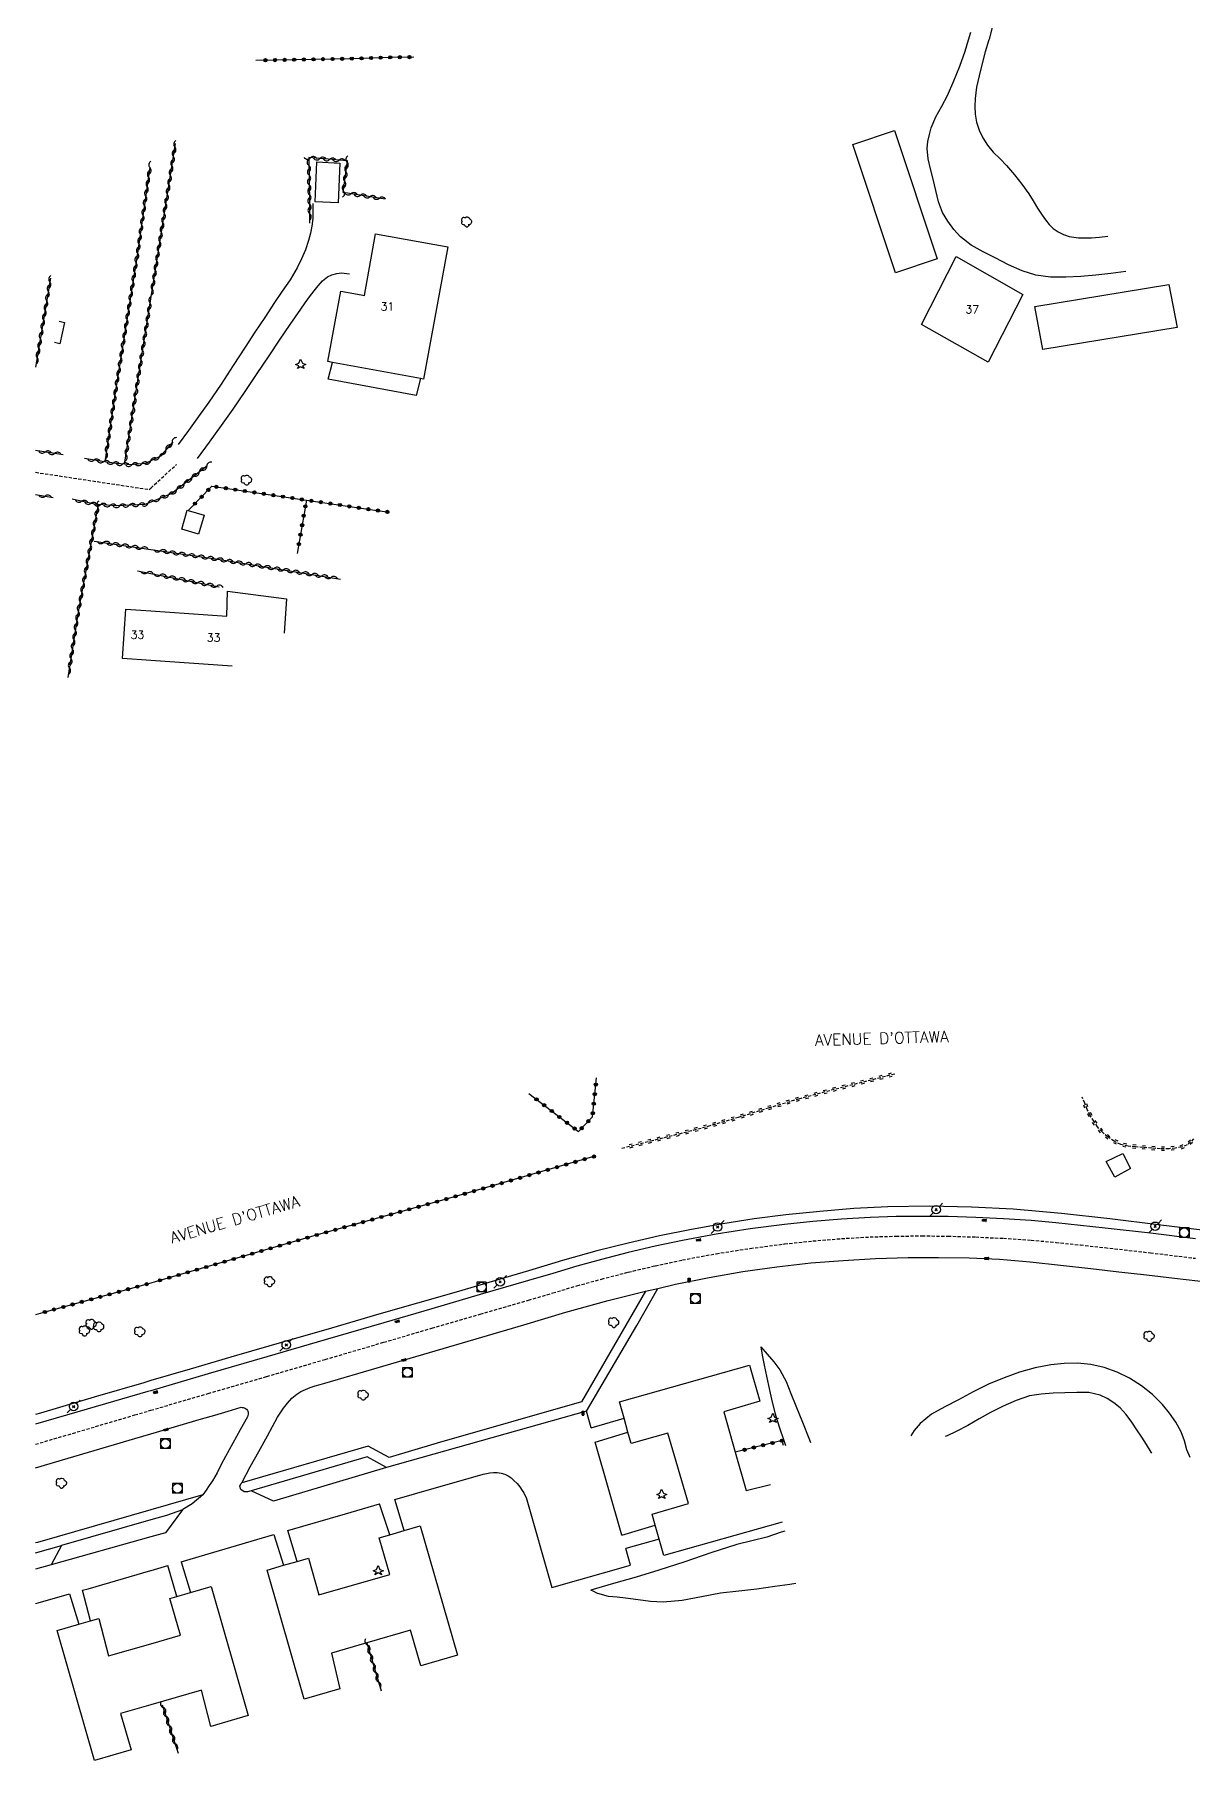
# Model space of a CAD drawing. Header units: millimetres. Extents: x 121000 to 122001, y 132000 to 133001.
# Drawn here: x 120999.8 to 121180.9, y 132406.2 to 132675.8 of the extents above; entities that cross this region are included whole.
import ezdxf
from ezdxf.enums import TextEntityAlignment as Align

# ---------------------------------------------------------------- set-up
doc = ezdxf.new("R2010")
doc.units = ezdxf.units.MM
doc.linetypes.add('DASHED', pattern=[0.75, 0.5, -0.25])
doc.layers.get('0').update_dxf_attribs({"linetype": 'CONTINUOUS'})
for name, color, linetype in [('W0001', 6, 'DASHED'), ('W0006', 2, 'CONTINUOUS'), ('W0014', 7, 'CONTINUOUS'), ('W0017', 7, 'CONTINUOUS'), ('W0101', 7, 'CONTINUOUS'), ('W0104', 1, 'CONTINUOUS'), ('W0211', 2, 'CONTINUOUS'), ('W0214', 2, 'CONTINUOUS'), ('W0220', 5, 'DASHED'), ('W0300', 7, 'CONTINUOUS'), ('W0303', 7, 'CONTINUOUS'), ('W0310', 3, 'CONTINUOUS'), ('W0323', 7, 'CONTINUOUS'), ('W0401', 7, 'CONTINUOUS'), ('W0420', 7, 'CONTINUOUS'), ('W0473', 7, 'CONTINUOUS'), ('W0989', 7, 'CONTINUOUS'), ('W0991', 7, 'CONTINUOUS')]:
    doc.layers.add(name, color=color, linetype=linetype)
doc.styles.get("Standard").update_dxf_attribs({"font": 'romans.shx', "width": 0.85})

# ---------------------------------------------------------------- blocks, each defined once
blk = doc.blocks.new('T473')
for p, q in [((-0.166667, 0.166667), (0.166667, -0.166667)), ((-0.166667, -0.166667), (0.166667, 0.166667)), ((0.500001, 0.500001), (1.000002, 1.000002)), ((-1.000002, -1.000002), (-0.500001, -0.500001))]:
    blk.add_line(p, q)
blk.add_ellipse((0, 0), major_axis=(0.471405, 0.471405), ratio=1, start_param=5.4977871438, end_param=11.780972451)
blk = doc.blocks.new('T300')
for p, q in [((-0.8, 0.51), (-0.86, 0.34)), ((-0.86, 0.34), (-0.86, 0.17)), ((-0.86, 0.17), (-0.74, 0.06)), ((-0.69, 0.63), (-0.8, 0.51)), ((-0.8, -0.06), (-0.74, 0.06)), ((-0.74, 0.06), (-0.69, 0.11)), ((-0.57, 0.69), (-0.69, 0.63)), ((-0.46, 0.69), (-0.57, 0.69)), ((-0.29, 0.63), (-0.46, 0.69)), ((-0.29, 0.63), (-0.17, 0.74)), ((-0.23, 0.57), (-0.29, 0.63)), ((-0.17, 0.74), (-0.06, 0.8)), ((-0.06, 0.8), (0.06, 0.8)), ((0.06, 0.8), (0.23, 0.74)), ((0.23, 0.74), (0.34, 0.63)), ((0.34, 0.63), (0.4, 0.51)), ((0.46, 0.46), (0.34, 0.46)), ((0.4, 0.51), (0.4, 0.46)), ((0.57, 0.4), (0.46, 0.46)), ((0.57, 0.4), (0.69, 0.29)), ((0.69, 0.29), (0.74, 0.17)), ((0.74, 0.06), (0.69, -0.17)), ((0.74, 0.17), (0.74, 0.06)), ((-0.8, -0.17), (-0.8, -0.06)), ((-0.8, -0.23), (-0.8, -0.17)), ((-0.74, -0.34), (-0.8, -0.23)), ((-0.69, -0.4), (-0.74, -0.34)), ((-0.51, -0.46), (-0.69, -0.4)), ((-0.4, -0.46), (-0.51, -0.46)), ((-0.4, -0.46), (-0.34, -0.46)), ((-0.34, -0.46), (-0.34, -0.4)), ((-0.34, -0.51), (-0.34, -0.46)), ((-0.29, -0.63), (-0.34, -0.51)), ((-0.17, -0.74), (-0.29, -0.63)), ((-0.06, -0.8), (-0.17, -0.74)), ((0.06, -0.8), (-0.06, -0.8)), ((0.17, -0.74), (0.06, -0.8)), ((0.23, -0.69), (0.17, -0.74)), ((0.29, -0.46), (0.23, -0.46)), ((0.29, -0.63), (0.23, -0.69)), ((0.46, -0.4), (0.29, -0.46)), ((0.34, -0.51), (0.29, -0.63)), ((0.34, -0.51), (0.34, -0.46)), ((0.57, -0.34), (0.46, -0.4)), ((0.63, -0.29), (0.57, -0.34)), ((0.69, -0.17), (0.63, -0.29))]:
    blk.add_line(p, q)
blk = doc.blocks.new('T420')
for p, q in [((0.75, 0.75), (-0.75, 0.75)), ((-0.75, 0.75), (-0.75, -0.75)), ((0.75, 0.75), (0.75, -0.75)), ((0.75, -0.75), (-0.75, -0.75))]:
    blk.add_line(p, q)
blk.add_ellipse((0, 0), major_axis=(-0.53, 0.53), ratio=1, start_param=3.926991, end_param=10.210176)
blk = doc.blocks.new('T303')
for p, q in [((-0.77, 0), (-0.28, 0.21)), ((-0.28, -0.21), (-0.77, 0)), ((-0.28, 0.21), (0, 0.83)), ((0, 0.83), (0.28, 0.21)), ((0.28, 0.21), (0.83, 0)), ((0.83, 0), (0.28, -0.21)), ((-0.49, -0.63), (-0.28, -0.21)), ((0, -0.35), (-0.49, -0.63)), ((0.56, -0.63), (0, -0.35)), ((0.28, -0.21), (0.56, -0.63))]:
    blk.add_line(p, q)
blk = doc.blocks.new('T401')
for p, q in [((-0.3, 0.3), (0, 0.3)), ((-0.3, -0.25), (-0.3, 0.3)), ((-0.3, 0.15), (0, 0.15)), ((-0.3, 0), (0, 0)), ((0, 0.3), (0, -0.25)), ((-0.3, -0.15), (0, -0.15)), ((-0.3, -0.25), (-0.3, -0.3)), ((-0.3, -0.3), (0, -0.3)), ((0, -0.3), (0, -0.25))]:
    blk.add_line(p, q)
blk = doc.blocks.new('t323o')
at = {"color": 0, "linetype": 'Continuous'}
for radius in [0.25, 0.15]:
    blk.add_circle((0, 0), radius, dxfattribs=at)
blk = doc.blocks.new('t220o')
at = {"color": 0, "linetype": 'Continuous'}
for p, q in [((-0.25, 0.25), (0.25, 0.25)), ((-0.25, -0.25), (0.25, -0.25))]:
    blk.add_line(p, q, dxfattribs=at)
blk = doc.blocks.new('t310o')
at = {"color": 0, "linetype": 'Continuous'}
for centre, start, end in [((-0.5, 0.38), 216.8699, 323.1304), ((0.5, -0.37), 36.8699, 143.1303)]:
    blk.add_arc(centre, 0.625, start, end, dxfattribs=at)

msp = doc.modelspace()

# ---------------------------------------------------------------- linework, layer by layer
at = {"layer": 'W0001'}
for points in [[(121000, 132607.46), (121017.76, 132604.77), (121018, 132605)], [(121018, 132605), (121022.02, 132608.68)], [(121018, 132460.94), (121026.98, 132463.56), (121036.12, 132466.22), (121045.25, 132468.89), (121054.39, 132471.56), (121061.93, 132473.76), (121069.48, 132475.95), (121077.02, 132478.15), (121080.8, 132479.26), (121084.59, 132480.38), (121088.4, 132481.44), (121092.6, 132482.51), (121096.81, 132483.51), (121101.05, 132484.42), (121106.34, 132485.4), (121111.67, 132486.23), (121117.01, 132486.92), (121121.45, 132487.39), (121125.91, 132487.76), (121130.37, 132488.01), (121134.43, 132488.14), (121138.5, 132488.18), (121142.56, 132488.14), (121146.89, 132488.01), (121151.22, 132487.8), (121155.54, 132487.51), (121159.4, 132487.17), (121163.25, 132486.76), (121167.1, 132486.34), (121174.17, 132485.54), (121181.23, 132484.68)], [(121000, 132455.63), (121005.07, 132457.12), (121015.51, 132460.21), (121018, 132460.94)]]:
    msp.add_lwpolyline(points, dxfattribs=at)
at = {"layer": 'W0006'}
for points in [[(121054.84, 132451.98), (121037.17, 132446.73), (121033.7, 132448.38)], [(121022.94, 132445.41), (121020.31, 132441.79), (121018, 132441.15)], [(121000, 132438.66), (121004.04, 132439.83)], [(121018, 132441.15), (121002.43, 132436.81)]]:
    msp.add_lwpolyline(points, dxfattribs=at)
at = {"layer": 'W0014'}
for points in [[(121182.68, 132489.04), (121175.41, 132489.91), (121167.86, 132490.82), (121160.31, 132491.7), (121152.74, 132492.34), (121146.21, 132492.66), (121139.67, 132492.8), (121133.13, 132492.71), (121127.82, 132492.44), (121122.51, 132492.01), (121117.21, 132491.45), (121112.28, 132490.82), (121107.35, 132490.07), (121102.46, 132489.2), (121097.5, 132488.19), (121092.57, 132487.05), (121087.67, 132485.82), (121082.33, 132484.33), (121077.02, 132482.73), (121071.71, 132481.14), (121065.69, 132479.4), (121059.66, 132477.67), (121053.64, 132475.93), (121046.22, 132473.78), (121038.81, 132471.63), (121031.39, 132469.47), (121024.16, 132467.36), (121018, 132465.57)], [(121095.27, 132479.52), (121085.27, 132462.27), (121062.72, 132455.81), (121055.23, 132453.57), (121051.97, 132455.31), (121032.21, 132449.63)], [(121086.06, 132460.8), (121093.94, 132474.19), (121097.21, 132479.98)], [(121018, 132465.57), (121016.93, 132465.25), (121009.7, 132463.14), (121000.77, 132460.51), (121000, 132460.29)], [(121026.12, 132447.73), (121018, 132445.4)], [(121018, 132445.4), (121000.29, 132440.31), (121000, 132440.23)]]:
    msp.add_lwpolyline(points, dxfattribs=at)
at = {"layer": 'W0017'}
for points in [[(121149.51, 132677.14), (121148.96, 132675.13), (121148.92, 132675)], [(121170.33, 132638.81), (121168, 132638.52), (121165.66, 132638.23), (121163.32, 132638.05), (121160.96, 132637.94), (121158.59, 132637.95), (121156.29, 132638.24), (121154.12, 132638.92), (121152, 132639.88), (121149.93, 132640.95), (121148.03, 132641.91), (121146.16, 132642.96), (121144.51, 132644.24), (121143.45, 132645.39), (121142.51, 132646.67), (121141.72, 132648.02), (121141.07, 132649.7), (121140.63, 132651.48), (121140.23, 132653.27), (121139.81, 132654.84), (121139.43, 132656.43), (121139.3, 132658.02), (121139.41, 132659.11), (121139.64, 132660.2), (121139.94, 132661.27), (121140.66, 132662.99), (121141.58, 132664.64), (121142.46, 132666.32), (121143.46, 132668.59), (121144.38, 132670.9), (121145.22, 132673.23), (121145.77, 132675)], [(121145.77, 132675), (121146.14, 132676.19)], [(121148.92, 132675), (121148.38, 132673.14), (121147.86, 132671.13), (121147.43, 132669.38), (121147.03, 132667.62), (121146.81, 132665.85), (121146.76, 132664.62), (121146.8, 132663.38), (121146.98, 132662.17), (121147.4, 132660.91), (121147.99, 132659.7), (121148.7, 132658.56), (121149.62, 132657.45), (121150.68, 132656.42), (121151.71, 132655.37), (121152.92, 132653.95), (121154.08, 132652.48), (121155.18, 132650.97), (121155.88, 132649.86), (121156.54, 132648.73), (121157.26, 132647.64), (121157.79, 132646.9), (121158.34, 132646.17), (121158.97, 132645.54), (121159.74, 132645.02), (121160.59, 132644.61), (121161.48, 132644.31), (121162.21, 132644.17), (121162.96, 132644.1), (121163.71, 132644.07), (121164.97, 132644.09), (121166.24, 132644.21), (121167.51, 132644.32)], [(121043.31, 132649.46), (121043.32, 132648.66), (121043.33, 132647.87), (121043.3, 132647.08), (121043.17, 132645.93), (121042.95, 132644.8), (121042.66, 132643.68), (121042.16, 132642.21), (121041.55, 132640.79), (121040.86, 132639.4), (121039.77, 132637.54), (121038.55, 132635.76), (121037.32, 132633.97), (121035.8, 132631.65), (121034.28, 132629.33), (121032.76, 132627.01), (121030.88, 132624.13), (121028.99, 132621.25), (121027.06, 132618.4), (121025.48, 132616.18), (121023.88, 132613.98), (121022.27, 132611.78)], [(121025.32, 132609.61), (121027.18, 132612.18), (121029.04, 132614.75), (121030.88, 132617.34), (121032.77, 132620.1), (121034.63, 132622.87), (121036.49, 132625.64), (121038.12, 132628.08), (121039.76, 132630.52), (121041.43, 132632.93), (121042.11, 132633.91), (121042.79, 132634.89), (121043.53, 132635.82), (121044.17, 132636.61), (121044.84, 132637.37), (121045.61, 132637.97), (121046.3, 132638.29), (121047.05, 132638.52), (121047.81, 132638.61), (121048.22, 132638.58), (121048.64, 132638.51), (121049.06, 132638.44)], [(121181.23, 132487.73), (121174.17, 132488.59), (121167.1, 132489.39), (121163.25, 132489.81), (121159.4, 132490.22), (121155.54, 132490.56), (121151.22, 132490.85), (121146.89, 132491.06), (121142.56, 132491.19), (121138.5, 132491.23), (121134.43, 132491.19), (121130.37, 132491.06), (121125.91, 132490.81), (121121.45, 132490.44), (121117.01, 132489.97), (121111.67, 132489.28), (121106.34, 132488.45), (121101.05, 132487.46), (121096.81, 132486.56), (121092.6, 132485.56), (121088.4, 132484.49), (121084.59, 132483.43), (121080.8, 132482.31), (121077.02, 132481.2), (121069.48, 132479), (121061.93, 132476.8), (121054.39, 132474.61), (121045.25, 132471.94), (121036.12, 132469.27), (121026.98, 132466.61), (121018, 132463.99)], [(121045.2, 132465.19), (121053.38, 132467.58), (121061.56, 132469.96), (121069.74, 132472.35), (121076.3, 132474.3), (121082.85, 132476.26), (121089.45, 132478.07), (121094.69, 132479.39), (121095.27, 132479.52), (121097.21, 132479.98), (121099.96, 132480.62), (121105.26, 132481.7), (121110.52, 132482.6), (121115.81, 132483.35), (121121.12, 132483.95), (121126.18, 132484.36), (121131.24, 132484.64), (121136.32, 132484.79), (121141.09, 132484.82), (121145.86, 132484.74), (121150.62, 132484.53), (121155.38, 132484.14), (121160.12, 132483.62), (121164.87, 132483.07), (121169.23, 132482.59), (121173.59, 132482.08), (121177.95, 132481.57), (121183.4, 132480.94)], [(121018, 132463.99), (121017.52, 132463.85), (121008.06, 132461.1), (121000, 132458.75)], [(121032.21, 132449.63), (121033.54, 132452.08), (121034.88, 132454.52), (121036.23, 132456.95), (121037.02, 132458.42), (121037.81, 132459.88), (121038.72, 132461.25), (121039.36, 132462.05), (121040.04, 132462.82), (121040.8, 132463.48), (121041.47, 132463.88), (121042.19, 132464.2), (121042.92, 132464.5), (121043.67, 132464.75), (121044.44, 132464.97), (121045.2, 132465.19)], [(121018, 132457.26), (121025.95, 132459.6), (121028.01, 132460.2), (121030.08, 132460.8), (121032.14, 132461.4), (121032.29, 132461.39), (121032.44, 132461.38), (121032.58, 132461.34), (121032.78, 132461.24), (121032.96, 132461.1), (121033.1, 132460.92), (121033.15, 132460.79), (121033.19, 132460.65), (121033.21, 132460.5), (121033.2, 132460.31), (121033.16, 132460.13), (121033.13, 132459.94), (121031.98, 132457.87), (121030.83, 132455.8), (121029.69, 132453.73), (121029.02, 132452.45), (121028.35, 132451.18), (121027.63, 132449.94), (121027.14, 132449.19), (121026.63, 132448.46), (121026.12, 132447.73)], [(121086.06, 132460.8), (121054.84, 132451.98), (121051.8, 132453.66)], [(121086.81, 132458.17), (121086.06, 132460.8)], [(121086.81, 132458.17), (121091.95, 132459.68)], [(121000, 132451.94), (121005.07, 132453.44), (121015.51, 132456.52), (121018, 132457.26)], [(121087.44, 132455.98), (121092.55, 132457.54)], [(121091.61, 132441.44), (121087.44, 132455.98)], [(121051.8, 132453.66), (121033.7, 132448.38), (121033.13, 132448.21)], [(121056.13, 132446.99), (121059.18, 132447.87), (121069.91, 132450.97)], [(121069.91, 132450.97), (121070.45, 132451.08), (121070.98, 132451.18), (121071.52, 132451.23), (121072.13, 132451.21), (121072.74, 132451.13), (121073.32, 132450.96), (121073.83, 132450.7), (121074.3, 132450.36), (121074.74, 132449.99), (121075.22, 132449.51), (121075.65, 132448.99), (121076.04, 132448.43), (121076.26, 132448.06), (121076.45, 132447.68), (121076.65, 132447.3), (121080.65, 132433.23), (121092.96, 132436.72)], [(121026.12, 132447.73), (121024.48, 132446.3), (121023, 132445.43), (121022.94, 132445.41), (121020.47, 132444.52)], [(121033.13, 132448.21), (121032.6, 132448.2), (121032.09, 132448.55), (121031.92, 132449.08), (121032.08, 132449.46), (121032.21, 132449.63)], [(121039.4, 132442.15), (121048.44, 132444.77), (121053.73, 132446.3)], [(121055.35, 132441.5), (121053.73, 132446.3)], [(121057.61, 132442.15), (121056.13, 132446.99)], [(121018, 132443.82), (121004.04, 132439.83)], [(121020.47, 132444.52), (121018, 132443.82)], [(121091.61, 132441.44), (121096.82, 132443)], [(121004.04, 132439.83), (121002.43, 132436.81), (121000, 132436.11)], [(121022.74, 132437.29), (121027.87, 132438.79), (121037.22, 132441.52)], [(121037.22, 132441.52), (121038.73, 132436.72)], [(121040.88, 132437.33), (121039.4, 132442.15)], [(121097.44, 132440.78), (121092.22, 132439.33)], [(121022.74, 132437.29), (121024.22, 132432.49)], [(121092.96, 132436.72), (121092.22, 132439.33)], [(121007.33, 132432.83), (121008.2, 132433.07), (121018, 132435.91)], [(121018, 132435.91), (121018.04, 132435.92), (121020.65, 132436.68)], [(121022.06, 132431.86), (121020.65, 132436.68)], [(121000, 132430.74), (121000.41, 132430.86), (121005.31, 132432.25)], [(121005.31, 132432.25), (121006.75, 132427.51)], [(121008.58, 132428.03), (121007.33, 132432.83)]]:
    msp.add_lwpolyline(points, dxfattribs=at)
at = {"layer": 'W0101'}
for points in [[(121053.13, 132644.73), (121064.39, 132642.67), (121060.63, 132622.01), (121060.13, 132622.1), (121046.38, 132624.61), (121045.66, 132624.74), (121047.67, 132635.74), (121051.45, 132635.06), (121051.37, 132635.07)], [(121154.24, 132635.25), (121148.82, 132624.65), (121138.41, 132630.57), (121143.84, 132641.18)]]:
    msp.add_lwpolyline(points, close=True, dxfattribs=at)
for points in [[(121018, 132585.8), (121029.89, 132584.96), (121029.99, 132588.88)], [(121029.99, 132588.88), (121039.21, 132587.71), (121038.83, 132582.34)], [(121018, 132578.07), (121013.56, 132578.39), (121014.11, 132586.08), (121018, 132585.8)], [(121030.7, 132577.17), (121018, 132578.07)]]:
    msp.add_lwpolyline(points, dxfattribs=at)
at = {"layer": 'W0104'}
for points in [[(121140.88, 132640.79), (121134.33, 132638.61), (121127.67, 132658.68), (121134.22, 132660.86)], [(121047.55, 132655.76), (121047.26, 132649.54), (121043.66, 132649.71), (121043.95, 132655.93)], [(121178.35, 132630.07), (121157.38, 132626.63), (121156.11, 132633.34), (121177.08, 132636.79)], [(121026.33, 132600.77), (121025.47, 132597.78), (121022.83, 132598.55), (121023.69, 132601.53), (121023.86, 132601.48)], [(121169.88, 132501.07), (121171.05, 132498.69), (121168.6, 132497.37), (121167.28, 132499.82), (121169.88, 132501.07)], [(121060.11, 132442.87), (121065.92, 132422.66), (121060.18, 132421.02), (121058.59, 132426.58), (121051.75, 132424.61), (121046.21, 132423.02), (121047.55, 132417.41), (121041.96, 132415.81), (121036.16, 132435.98), (121038.73, 132436.72), (121040.88, 132437.33), (121042.63, 132437.84), (121044.27, 132432.11), (121055.33, 132435.29), (121053.69, 132441.02), (121055.35, 132441.5), (121057.61, 132442.15)]]:
    msp.add_lwpolyline(points, close=True, dxfattribs=at)
for points in [[(121003.71, 132631.05), (121004.54, 132630.86), (121003.78, 132627.54), (121002.95, 132627.73)], [(121060.13, 132622.1), (121059.48, 132619.45), (121045.74, 132621.98), (121046.38, 132624.61)], [(121116.64, 132443.45), (121098.16, 132438.24), (121097.44, 132440.78), (121096.82, 132443), (121096.34, 132444.71), (121102.02, 132446.39), (121098.77, 132457.36), (121093.06, 132455.75), (121092.55, 132457.54), (121091.95, 132459.68), (121091.23, 132462.24), (121111.52, 132467.96), (121113.17, 132462.38), (121107.53, 132460.71), (121109.31, 132454.41), (121111, 132448.41), (121114.8, 132449.34)], [(121018, 132424.48), (121022.62, 132425.81), (121020.96, 132431.55), (121022.06, 132431.86), (121024.22, 132432.49), (121027.41, 132433.4), (121033.22, 132413.24), (121027.38, 132411.56), (121025.9, 132417.22), (121018, 132414.95)], [(121018, 132414.95), (121013.29, 132413.59), (121014.94, 132407.88), (121009.22, 132406.23), (121003.38, 132426.53), (121006.75, 132427.51), (121008.58, 132428.03), (121009.88, 132428.41), (121011.4, 132422.58), (121018, 132424.48)]]:
    msp.add_lwpolyline(points, dxfattribs=at)
at = {"layer": 'W0211'}
for points in [[(121113.29, 132470.86), (121113.54, 132469.57), (121113.79, 132468.27), (121114.05, 132466.98), (121114.5, 132464.82), (121114.98, 132462.66), (121115.51, 132460.52), (121116.19, 132458.36), (121116.93, 132456.21), (121117.16, 132455.46)], [(121180.37, 132453.55), (121179.86, 132454.75), (121179.48, 132456.18), (121178.99, 132457.57), (121178.16, 132459.07), (121177.17, 132460.49), (121176.08, 132461.82), (121174.51, 132463.38), (121172.76, 132464.77), (121170.9, 132465.95), (121168.98, 132466.88), (121166.96, 132467.62), (121164.88, 132468.11), (121162.81, 132468.3), (121160.69, 132468.26), (121158.6, 132468.05), (121156.15, 132467.58), (121153.72, 132466.87), (121151.35, 132466.02), (121148.9, 132465), (121146.51, 132463.83), (121144.17, 132462.58), (121142.06, 132461.48), (121139.99, 132460.31), (121138.18, 132458.87), (121137.28, 132457.77), (121136.73, 132456.94)], [(121117.07, 132442.07), (121116.51, 132441.89), (121114.24, 132441.12), (121111.89, 132440.55), (121109.56, 132439.96), (121105.48, 132438.66), (121101.42, 132437.28), (121097.35, 132435.95), (121093.83, 132434.89), (121090.3, 132433.86), (121086.77, 132432.84)]]:
    msp.add_lwpolyline(points, dxfattribs=at)
at = {"layer": 'W0214'}
for points in [[(121113.29, 132470.86), (121114.32, 132469.68), (121115.36, 132468.5), (121116.29, 132467.25), (121117.25, 132465.45), (121118.02, 132463.54), (121118.77, 132461.61), (121119.82, 132459.1), (121120.83, 132456.56), (121121.07, 132455.88)], [(121174.38, 132454.22), (121174.27, 132454.4), (121173.56, 132455.58), (121172.83, 132456.75), (121172.07, 132457.89), (121171.25, 132459.09), (121170.4, 132460.26), (121169.43, 132461.31), (121168.47, 132462.09), (121167.41, 132462.79), (121166.31, 132463.32), (121164.56, 132463.69), (121162.69, 132463.71), (121160.82, 132463.64), (121158.97, 132463.6), (121157.11, 132463.47), (121155.3, 132463.17), (121153.21, 132462.49), (121151.18, 132461.57), (121149.19, 132460.58), (121147.4, 132459.61), (121145.65, 132458.58), (121143.85, 132457.63), (121142.44, 132456.97), (121142.11, 132456.83)], [(121118.76, 132433.88), (121117.83, 132433.72), (121115.52, 132433.39), (121112.7, 132432.99), (121109.86, 132432.7), (121107.02, 132432.38), (121104.02, 132431.82), (121101.03, 132431.22), (121098.03, 132430.95), (121096.08, 132431.08), (121094.13, 132431.33), (121092.19, 132431.61), (121090.84, 132431.74), (121089.49, 132431.87), (121088.19, 132432.19), (121087.71, 132432.39), (121087.24, 132432.61), (121086.77, 132432.84)]]:
    msp.add_lwpolyline(points, dxfattribs=at)
at = {"layer": 'W0220'}
for points in [[(121091.59, 132501.89), (121096.09, 132503.01), (121100.58, 132504.14), (121105.06, 132505.32), (121109.8, 132506.72), (121114.53, 132508.19), (121119.27, 132509.61), (121124.31, 132510.97), (121129.38, 132512.26), (121134.44, 132513.56)], [(121180.92, 132503.34), (121180.44, 132502.81), (121179.91, 132502.38), (121179.05, 132502.04), (121178.08, 132501.89), (121177.1, 132501.8), (121175.75, 132501.77), (121174.38, 132501.87), (121173.02, 132502.01), (121171.85, 132502.09), (121170.68, 132502.2), (121169.56, 132502.47), (121168.51, 132502.97), (121167.51, 132503.64), (121166.62, 132504.41), (121165.93, 132505.2), (121165.32, 132506.08), (121164.78, 132507), (121164.32, 132507.93), (121163.92, 132508.9), (121163.52, 132509.87)]]:
    msp.add_lwpolyline(points, dxfattribs=at)
at = {"layer": 'W0310'}
for points in [[(121018, 132634.58), (121018.87, 132640.07), (121021.86, 132658.82)], [(121054.64, 132650.13), (121048.06, 132651.16), (121048.71, 132656.1), (121042.67, 132656.61), (121042.79, 132649.5), (121042.82, 132646.38)], [(121017.86, 132655.1), (121015.87, 132641.33), (121012.5, 132620.23), (121010.83, 132609.08)], [(121002.33, 132637.79), (121000, 132623.88)], [(121013.91, 132608.71), (121018, 132634.57)], [(121021.45, 132612.24), (121019.51, 132609.99), (121018, 132609.25)], [(121004.29, 132610.21), (121000, 132610.85)], [(121018, 132609.25), (121017.16, 132608.84), (121014.68, 132608.64), (121013.91, 132608.71), (121012.65, 132608.82), (121010.83, 132609.08), (121010.39, 132609.15), (121007.65, 132609.61)], [(121026.82, 132608.48), (121021.29, 132604.12), (121018, 132602.81)], [(121000, 132603.97), (121002.73, 132603.51)], [(121009.79, 132602.43), (121006.71, 132585.99), (121005.06, 132575.4)], [(121018, 132602.81), (121017.07, 132602.44), (121012.67, 132602.2), (121009.79, 132602.43), (121009.19, 132602.47), (121005.74, 132603.27)], [(121009.14, 132596.71), (121018, 132595.41)], [(121018, 132595.41), (121028.48, 132593.87), (121047.62, 132590.78)], [(121015.93, 132592.07), (121018, 132591.67)], [(121018, 132591.67), (121028.69, 132589.58)], [(121051.75, 132424.61), (121053.99, 132417.09)], [(121019.8, 132414.93), (121022.27, 132407.39)]]:
    msp.add_lwpolyline(points, dxfattribs=at)
at = {"layer": 'W0323'}
for points in [[(121059.1, 132672.32), (121055.49, 132672.27), (121049.14, 132672.07), (121034.42, 132671.8)], [(121023.86, 132601.48), (121027.56, 132605.29), (121042.31, 132603.12), (121052.98, 132601.55), (121055.31, 132601.22)], [(121042.31, 132603.12), (121040.87, 132594.75)], [(121077.08, 132510.42), (121084.83, 132504.47), (121086.99, 132506.76), (121087.65, 132512.87)], [(121087.37, 132500.61), (121064.13, 132493.92), (121044.21, 132488.4), (121018.67, 132481), (121018, 132480.82)], [(121018, 132480.82), (121001.47, 132476.29), (121000, 132475.87)], [(121116.83, 132455.42), (121116.63, 132456.2), (121109.31, 132454.41)]]:
    msp.add_lwpolyline(points, dxfattribs=at)

# ---------------------------------------------------------------- block references
at = {"layer": 'W0220'}
for p, rotation in [((121129.19, 132512.21), 14.34192438329478), ((121130.65, 132512.59), 14.35254187671896), ((121132.1, 132512.96), 14.35254187671896), ((121133.55, 132513.33), 14.35254187671896), ((121119.04, 132509.54), 16.58497676970182), ((121120.49, 132509.93), 15.09454594396426), ((121121.93, 132510.32), 15.09454594396426), ((121123.38, 132510.71), 15.09454594396426), ((121124.83, 132511.1), 14.34192438329478), ((121126.29, 132511.47), 14.34192438329478), ((121127.74, 132511.84), 14.34192438329478), ((121110.43, 132506.92), 17.29255368904418), ((121111.86, 132507.36), 17.29255368904418), ((121113.29, 132507.81), 17.29255368904418), ((121114.73, 132508.25), 16.58497676970182), ((121116.16, 132508.68), 16.58497676970182), ((121117.6, 132509.11), 16.58497676970182), ((121164.09, 132508.48), 112.4218437028836), ((121164.72, 132507.12), 116.2448287435896), ((121100.32, 132504.07), 14.03024359564442), ((121101.77, 132504.45), 14.83738393812944), ((121103.22, 132504.84), 14.83738393812944), ((121104.67, 132505.22), 14.83738393812944), ((121106.12, 132505.63), 16.44183657706486), ((121107.55, 132506.06), 16.44183657706486), ((121108.99, 132506.48), 16.44183657706486), ((121165.49, 132505.84), 124.5968528760079), ((121166.41, 132504.65), 131.1449264041143), ((121093.05, 132502.25), 14.04224302612276), ((121094.5, 132502.62), 14.04224302612276), ((121095.96, 132502.98), 14.04224302612276), ((121097.41, 132503.34), 14.03024359564442), ((121098.87, 132503.71), 14.03024359564442), ((121167.51, 132503.64), 138.9463658095085), ((121168.78, 132502.84), 154.6165887879815), ((121170.17, 132502.32), 166.3405370915923), ((121171.66, 132502.11), 174.6865814898279), ((121173.15, 132501.99), 174.1728083009245), ((121174.64, 132501.85), 175.8130487174633), ((121176.14, 132501.78), 181.4785450787628), ((121177.64, 132501.85), 184.982419589871), ((121179.12, 132502.07), 201.5726393728654), ((121180.42, 132502.79), 218.9754118351394)]:
    msp.add_blockref('t220o', p, dxfattribs=dict(at, rotation=rotation))
at = {"layer": 'W0300', "rotation": 359.9999899820874}
for p in [(121067.38, 132646.57), (121032.99, 132606.23), (121036.57, 132481.02), (121008.73, 132474.38), (121009.9, 132473.97), (121090.36, 132474.64), (121007.67, 132473.33), (121016.32, 132473.19), (121174.01, 132472.49), (121051.2, 132463.3)]:
    msp.add_blockref('T300', p, dxfattribs=at)
at = {"layer": 'W0300'}
msp.add_blockref('T300', (121004.07, 132449.54), dxfattribs=at)
at = {"layer": 'W0303', "rotation": 359.9999899820874}
for p in [(121041.4, 132624.29), (121115.18, 132459.66), (121097.81, 132447.77), (121053.52, 132435.87)]:
    msp.add_blockref('T303', p, dxfattribs=at)
at = {"layer": 'W0310'}
for p, rotation in [((121021.77, 132658.28), 80.94440041223372), ((121017.86, 132655.05), 261.7761721091132), ((121021.3, 132655.32), 80.94440041223372), ((121021.53, 132656.8), 80.94440041223372), ((121042.94, 132656.58), 175.2387138661495), ((121042.69, 132655.37), 270.952017993726), ((121044.43, 132656.46), 175.2387138661495), ((121045.93, 132656.33), 175.2387138661495), ((121047.42, 132656.21), 175.2387138661495), ((121048.49, 132654.41), 82.4987463458374), ((121048.68, 132655.89), 82.4987463458374), ((121017.43, 132652.08), 261.7761721091132), ((121017.64, 132653.57), 261.7761721091132), ((121020.83, 132652.35), 80.94440041223372), ((121021.06, 132653.83), 80.94440041223372), ((121042.72, 132653.87), 270.952017993726), ((121042.74, 132652.37), 270.952017993726), ((121048.29, 132652.92), 82.4987463458374), ((121017, 132649.11), 261.7761721091132), ((121017.21, 132650.6), 261.7761721091132), ((121020.35, 132649.39), 80.94440041223372), ((121020.59, 132650.87), 80.94440041223372), ((121042.77, 132650.87), 270.952017993726), ((121042.79, 132649.37), 270.6408656607202), ((121048.1, 132651.43), 82.4987463458374), ((121049.27, 132650.97), 171.1610172569572), ((121050.75, 132650.74), 171.1610172569572), ((121052.23, 132650.51), 171.1610172569572), ((121053.71, 132650.28), 171.1610172569572), ((121016.78, 132647.63), 261.7761721091132), ((121019.88, 132646.43), 80.94440041223372), ((121020.12, 132647.91), 80.94440041223372), ((121042.81, 132647.87), 270.6408656607202), ((121016.35, 132644.66), 261.7761721091132), ((121016.57, 132646.14), 261.7761721091132), ((121019.64, 132644.95), 80.94440041223372), ((121015.93, 132641.69), 261.7761721091132), ((121016.14, 132643.17), 261.7761721091132), ((121019.17, 132641.98), 80.94440041223372), ((121019.41, 132643.47), 80.94440041223372), ((121015.46, 132638.73), 260.9226484126584), ((121015.69, 132640.21), 260.9226484126584), ((121018.7, 132639.02), 81.02415729152595), ((121018.94, 132640.5), 80.94440041223372), ((121001.98, 132635.71), 260.4983663185905), ((121002.23, 132637.19), 260.4983663185905), ((121014.98, 132635.76), 260.9226484126584), ((121015.22, 132637.24), 260.9226484126584), ((121018.23, 132636.06), 81.02415729152595), ((121018.47, 132637.54), 81.02415729152595), ((121001.49, 132632.76), 260.4983663185905), ((121001.73, 132634.24), 260.4983663185905), ((121014.51, 132632.8), 260.9226484126584), ((121014.75, 132634.28), 260.9226484126584), ((121017.89, 132633.9), 81.02259564646901), ((121001.24, 132631.28), 260.4983663185905), ((121014.27, 132631.32), 260.9226484126584), ((121017.43, 132630.93), 81.02259564646901), ((121017.66, 132632.42), 81.02259564646901), ((121000.74, 132628.32), 260.4983663185905), ((121000.99, 132629.8), 260.4983663185905), ((121013.8, 132628.36), 260.9226484126584), ((121014.04, 132629.84), 260.9226484126584), ((121016.96, 132627.97), 81.02259564646901), ((121017.19, 132629.45), 81.02259564646901), ((121000.25, 132625.36), 260.4983663185905), ((121000.5, 132626.84), 260.4983663185905), ((121013.33, 132625.4), 260.9226484126584), ((121013.56, 132626.88), 260.9226484126584), ((121016.49, 132625.01), 81.02259564646901), ((121016.72, 132626.49), 81.02259564646901), ((121012.85, 132622.43), 260.9226484126584), ((121013.09, 132623.91), 260.9226484126584), ((121016.02, 132622.04), 81.02259564646901), ((121016.25, 132623.53), 81.02259564646901), ((121012.39, 132619.47), 261.4795398383354), ((121012.62, 132620.95), 260.9226484126584), ((121015.79, 132620.56), 81.02259564646901), ((121012.17, 132617.99), 261.4795398383354), ((121015.32, 132617.6), 81.02259564646901), ((121015.55, 132619.08), 81.02259564646901), ((121011.72, 132615.02), 261.4795398383354), ((121011.94, 132616.5), 261.4795398383354), ((121014.85, 132614.64), 81.02259564646901), ((121015.08, 132616.12), 81.02259564646901), ((121011.28, 132612.05), 261.4795398383354), ((121011.5, 132613.54), 261.4795398383354), ((121014.38, 132611.67), 81.02259564646901), ((121014.62, 132613.15), 81.02259564646901), ((121021.35, 132612.12), 229.2193176697546), ((121001.48, 132610.63), 171.5675251138396), ((121002.97, 132610.41), 171.5675251138396), ((121009.13, 132609.36), 170.4935205130602), ((121010.61, 132609.12), 171.8158280349037), ((121011.06, 132610.57), 261.4795398383354), ((121014.15, 132610.19), 81.02259564646901), ((121017.98, 132609.24), 206.1799677225579), ((121019.35, 132609.91), 206.1529682334716), ((121020.37, 132610.99), 229.2193176697546), ((121012.1, 132608.9), 171.7948627725454), ((121013.59, 132608.74), 174.8914104632072), ((121015.08, 132608.67), 184.4868526387075), ((121016.58, 132608.79), 184.4868526387075), ((121024.4, 132606.57), 218.1919734650892), ((121025.58, 132607.5), 218.1919734650892), ((121026.76, 132608.43), 218.1919734650892), ((121001.48, 132603.72), 350.3810072105829), ((121020.79, 132603.92), 201.7232515984162), ((121022.04, 132604.72), 218.1919734650892), ((121023.22, 132605.64), 218.1919734650892), ((121007.2, 132602.93), 167.0804537130464), ((121008.66, 132602.6), 167.0804537130464), ((121009.43, 132600.52), 259.3868691925206), ((121010.14, 132602.4), 175.4189697886337), ((121009.71, 132601.99), 259.3868691925206), ((121011.64, 132602.28), 175.4189697886337), ((121013.14, 132602.22), 183.2144625647994), ((121014.63, 132602.31), 183.2144625647994), ((121016.13, 132602.39), 183.2144625647994), ((121017.59, 132602.65), 201.7482791415711), ((121019.39, 132603.37), 201.7232515984162), ((121009.16, 132599.04), 259.3868691925206), ((121008.6, 132596.1), 259.3868691925206), ((121008.88, 132597.57), 259.3868691925206), ((121010.63, 132596.49), 351.6372799237216), ((121012.11, 132596.27), 351.6372799237216), ((121013.6, 132596.06), 351.6372799237216), ((121015.08, 132595.84), 351.6372799237216), ((121016.56, 132595.62), 351.6372799237216), ((121008.05, 132593.15), 259.3868691925206), ((121008.33, 132594.62), 259.3868691925206), ((121019.48, 132595.19), 351.6334841774894), ((121020.97, 132594.97), 351.6334841774894), ((121022.45, 132594.75), 351.6334841774894), ((121023.94, 132594.54), 351.6334841774894), ((121025.42, 132594.32), 351.6334841774894), ((121026.9, 132594.1), 351.6334841774894), ((121028.39, 132593.88), 351.6334841774894), ((121029.87, 132593.64), 350.8366210255502), ((121031.35, 132593.4), 350.8366210255502), ((121032.83, 132593.17), 350.8366210255502), ((121034.31, 132592.93), 350.8366210255502), ((121007.5, 132590.2), 259.3868691925206), ((121007.77, 132591.67), 259.3868691925206), ((121017.41, 132591.78), 348.9675267585378), ((121019.47, 132591.38), 348.9674942966), ((121020.94, 132591.09), 348.9674942966), ((121022.42, 132590.81), 348.9674942966), ((121023.89, 132590.52), 348.9674942966), ((121025.36, 132590.23), 348.9674942966), ((121035.79, 132592.69), 350.8366210255502), ((121037.27, 132592.45), 350.8366210255502), ((121038.75, 132592.21), 350.8366210255502), ((121040.24, 132591.97), 350.8366210255502), ((121041.72, 132591.73), 350.8366210255502), ((121043.2, 132591.49), 350.8366210255502), ((121044.68, 132591.25), 350.8366210255502), ((121046.16, 132591.02), 350.8366210255502), ((121006.95, 132587.25), 259.3868691925206), ((121007.22, 132588.72), 259.3868691925206), ((121026.83, 132589.94), 348.9674942966), ((121028.31, 132589.66), 348.9674942966), ((121006.44, 132584.29), 261.1540955640866), ((121006.68, 132585.77), 261.1540955640866), ((121006.21, 132582.81), 261.1540955640866), ((121005.75, 132579.85), 261.1540955640866), ((121005.98, 132581.33), 261.1540955640866), ((121005.29, 132576.88), 261.1540955640866), ((121005.52, 132578.36), 261.1540955640866), ((121051.85, 132424.28), 286.5985081957506), ((121052.28, 132422.84), 286.5985081957506), ((121052.7, 132421.41), 286.5985081957506), ((121053.13, 132419.97), 286.5985081957506), ((121053.56, 132418.53), 286.5985081957506), ((121019.93, 132414.52), 288.1917517224344), ((121020.4, 132413.09), 288.1917517224344), ((121020.87, 132411.67), 288.1917517224344), ((121021.34, 132410.24), 288.1917517224344), ((121021.8, 132408.82), 288.1917517224344)]:
    msp.add_blockref('t310o', p, dxfattribs=dict(at, rotation=rotation))
at = {"layer": 'W0323'}
for p, rotation in [((121035.91, 132671.83), 181.0469761338112), ((121037.41, 132671.85), 181.0469761338112), ((121038.91, 132671.88), 181.0469761338112), ((121040.41, 132671.91), 181.0469761338112), ((121041.91, 132671.93), 181.0469761338112), ((121043.41, 132671.96), 181.0469761338112), ((121044.91, 132671.99), 181.0469761338112), ((121046.41, 132672.02), 181.0469761338112), ((121047.91, 132672.04), 181.0469761338112), ((121049.41, 132672.08), 181.831901634531), ((121050.91, 132672.12), 181.831901634531), ((121052.41, 132672.17), 181.831901634531), ((121053.91, 132672.22), 181.831901634531), ((121055.41, 132672.27), 181.831901634531), ((121056.91, 132672.29), 180.7557656193656), ((121058.41, 132672.31), 180.7557656193656), ((121027, 132604.71), 45.7478246594038), ((121028.24, 132605.19), 351.6324367691979), ((121029.73, 132604.97), 351.6324367691979), ((121031.21, 132604.75), 351.6324367691979), ((121032.7, 132604.53), 351.6324367691979), ((121034.18, 132604.31), 351.6324367691979), ((121035.66, 132604.1), 351.6324367691979), ((121037.15, 132603.88), 351.6324367691979), ((121024.9, 132602.56), 45.7478246594038), ((121025.95, 132603.63), 45.7478246594038), ((121038.63, 132603.66), 351.6324367691979), ((121040.12, 132603.44), 351.6324367691979), ((121041.6, 132603.22), 351.6324367691979), ((121042.15, 132602.14), 260.2058955052818), ((121043.08, 132603), 351.6300922620701), ((121044.57, 132602.79), 351.6300922620701), ((121046.05, 132602.57), 351.6300922620701), ((121047.54, 132602.35), 351.6300922620701), ((121049.02, 132602.13), 351.6300922620701), ((121050.5, 132601.91), 351.6300922620701), ((121051.99, 132601.69), 351.6300922620701), ((121053.47, 132601.48), 351.9272472681545), ((121054.96, 132601.27), 351.9272472681545), ((121041.64, 132599.19), 260.2058955052818), ((121041.89, 132600.67), 260.2058955052818), ((121041.13, 132596.23), 260.2058955052818), ((121041.38, 132597.71), 260.2058955052818), ((121078.27, 132509.51), 322.482346566654), ((121087.37, 132510.32), 83.86672457752266), ((121087.53, 132511.81), 83.86672457752266), ((121079.46, 132508.59), 322.482346566654), ((121080.65, 132507.68), 322.482346566654), ((121081.84, 132506.76), 322.482346566654), ((121087.05, 132507.34), 83.86672457752266), ((121087.21, 132508.83), 83.86672457752266), ((121083.03, 132505.85), 322.482346566654), ((121084.22, 132504.94), 322.482346566654), ((121085.33, 132505), 46.67483799039772), ((121086.36, 132506.09), 46.67483799039772), ((121081.47, 132498.91), 196.0677481959365), ((121082.91, 132499.33), 196.0677481959365), ((121084.35, 132499.74), 196.0677481959365), ((121085.79, 132500.16), 196.0677481959365), ((121087.24, 132500.57), 196.0677481959365), ((121071.38, 132496.01), 196.0677481959365), ((121072.82, 132496.42), 196.0677481959365), ((121074.26, 132496.84), 196.0677481959365), ((121075.7, 132497.25), 196.0677481959365), ((121077.15, 132497.67), 196.0677481959365), ((121078.59, 132498.08), 196.0677481959365), ((121080.03, 132498.5), 196.0677481959365), ((121062.73, 132493.53), 195.4778161831789), ((121064.17, 132493.93), 196.0677481959365), ((121065.62, 132494.35), 196.0677481959365), ((121067.06, 132494.76), 196.0677481959365), ((121068.5, 132495.18), 196.0677481959365), ((121069.94, 132495.59), 196.0677481959365), ((121052.61, 132490.73), 195.4778161831789), ((121054.05, 132491.13), 195.4778161831789), ((121055.5, 132491.53), 195.4778161831789), ((121056.95, 132491.93), 195.4778161831789), ((121058.39, 132492.33), 195.4778161831789), ((121059.84, 132492.73), 195.4778161831789), ((121061.28, 132493.13), 195.4778161831789), ((121042.5, 132487.91), 196.1564307605572), ((121043.94, 132488.32), 196.1564307605572), ((121045.38, 132488.73), 195.4778161831789), ((121046.83, 132489.13), 195.4778161831789), ((121048.27, 132489.53), 195.4778161831789), ((121049.72, 132489.93), 195.4778161831789), ((121051.16, 132490.33), 195.4778161831789), ((121033.85, 132485.4), 196.1564307605572), ((121035.29, 132485.82), 196.1564307605572), ((121036.73, 132486.24), 196.1564307605572), ((121038.17, 132486.65), 196.1564307605572), ((121039.61, 132487.07), 196.1564307605572), ((121041.05, 132487.49), 196.1564307605572), ((121023.77, 132482.48), 196.1564307605572), ((121025.21, 132482.9), 196.1564307605572), ((121026.65, 132483.31), 196.1564307605572), ((121028.09, 132483.73), 196.1564307605572), ((121029.53, 132484.15), 196.1564307605572), ((121030.97, 132484.57), 196.1564307605572), ((121032.41, 132484.98), 196.1564307605572), ((121014.46, 132479.85), 195.3378092320435), ((121015.91, 132480.25), 195.3378092320435), ((121017.36, 132480.64), 195.3378092320435), ((121019.44, 132481.23), 196.1564307605572), ((121020.88, 132481.65), 196.1564307605572), ((121022.33, 132482.06), 196.1564307605572), ((121004.34, 132477.07), 195.3378092320435), ((121005.78, 132477.47), 195.3378092320435), ((121007.23, 132477.87), 195.3378092320435), ((121008.68, 132478.26), 195.3378092320435), ((121010.12, 132478.66), 195.3378092320435), ((121011.57, 132479.06), 195.3378092320435), ((121013.02, 132479.45), 195.3378092320435), ((121001.44, 132476.28), 195.8076226892069), ((121002.89, 132476.68), 195.3378092320435), ((121115.14, 132455.83), 193.742837905348), ((121116.6, 132456.19), 193.742837905348), ((121110.77, 132454.77), 193.742837905348), ((121112.23, 132455.12), 193.742837905348), ((121113.68, 132455.48), 193.742837905348)]:
    msp.add_blockref('t323o', p, dxfattribs=dict(at, rotation=rotation))
at = {"layer": 'W0401'}
for p, rotation in [((121148.25, 132490.75), 87.19404832268673), ((121103.58, 132487.68), 100.0473168688701), ((121148.61, 132484.8), 87.19404832268673), ((121056.47, 132474.96), 106.0847669630545), ((121057.53, 132468.93), 106.0847669630545), ((121018.72, 132463.88), 106.2655757307631), ((121020.33, 132458.04), 106.2655757307631)]:
    msp.add_blockref('T401', p, dxfattribs=dict(at, rotation=rotation))
for p in [(121102.27, 132481.29), (121085.68, 132460.48)]:
    msp.add_blockref('T401', p, dxfattribs=at)
at = {"layer": 'W0420'}
for p in [(121179.46, 132488.68), (121069.67, 132480.18), (121058.1, 132466.84)]:
    msp.add_blockref('T420', p, dxfattribs=at)
at = {"layer": 'W0420', "rotation": 359.9999899820874}
for p in [(121103.07, 132478.39), (121020.29, 132455.72), (121022.16, 132448.74)]:
    msp.add_blockref('T420', p, dxfattribs=at)
at = {"layer": 'W0473', "rotation": 359.9999899820874}
for p in [(121140.72, 132492.28), (121106.56, 132489.57), (121174.93, 132489.68), (121072.58, 132480.99), (121039.17, 132471.17), (121005.95, 132461.54)]:
    msp.add_blockref('T473', p, dxfattribs=at)

# ---------------------------------------------------------------- texts
at = {"layer": 'W0989'}
for rotation, p in [(1.5755, (121132.21, 132519.05)), (16.1564, (121031.13, 132490.75))]:
    msp.add_text("AVENUE D'OTTAWA", height=1.75, rotation=rotation, dxfattribs=at).set_placement(p, align=Align.MIDDLE)
at = {"layer": 'W0991'}
for s, p in [('31', (121054.97, 132633.37)), ('37', (121146.33, 132632.91)), ('33', (121015.91, 132582.08)), ('33', (121027.81, 132581.63))]:
    msp.add_text(s, height=1.25, dxfattribs=at).set_placement(p, align=Align.MIDDLE_CENTER)

doc.saveas('drawing.dxf')
